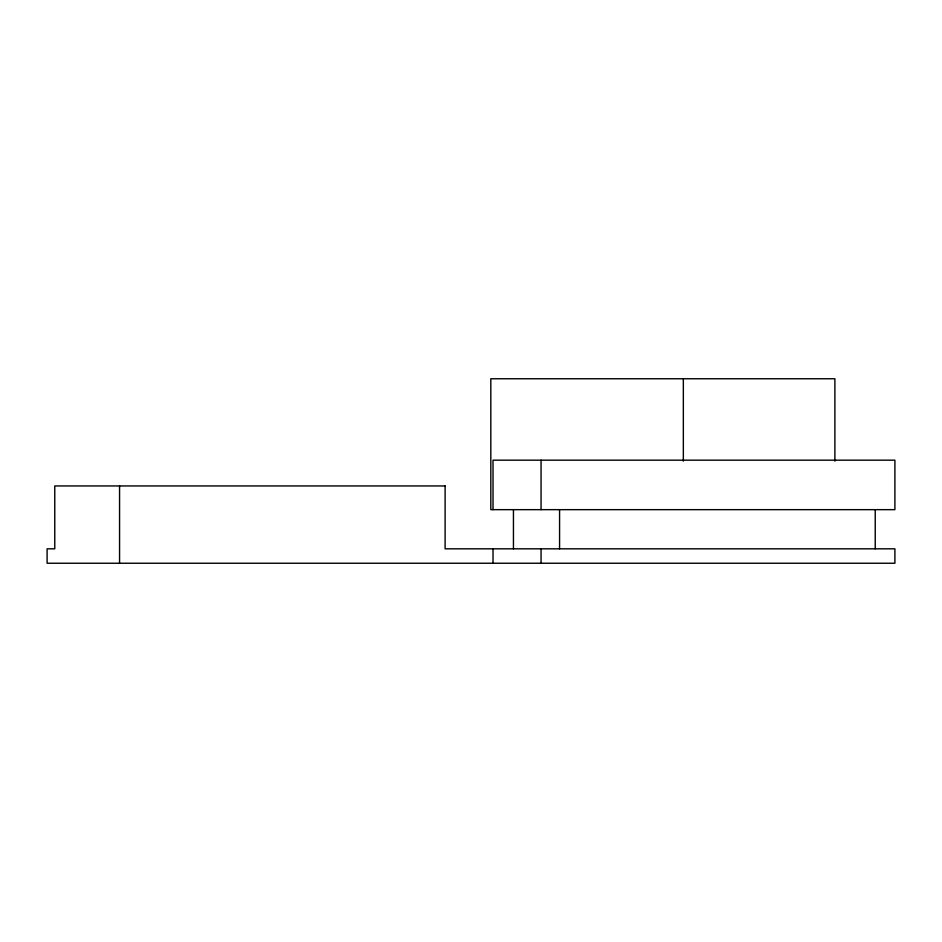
<?xml version="1.0" encoding="UTF-8"?>
<svg xmlns="http://www.w3.org/2000/svg" width="942" height="942" viewBox="0 0 942 942"><rect width="100%" height="100%" fill="white"/><g stroke="black" fill="none" stroke-linecap="round" stroke-linejoin="round"><path stroke-width="1.41" d="M875.236 509.657L875.236 548.821M834.883 461.121L834.883 378.755L490.817 378.755L490.817 509.657L894.9 509.657L894.9 460.179L493.019 460.179L493.019 509.657M683.339 378.755L683.339 461.121M559.572 509.657L559.572 548.821M541.061 460.179L541.061 509.657M541.061 548.821L541.061 563.245M513.449 509.657L513.449 548.821M493.019 548.821L493.019 563.245M119.563 485.942L119.563 563.245M445.107 485.942L54.766 485.942L54.766 548.821L47.1 548.821L47.1 563.245L894.9 563.245L894.9 548.821L445.107 548.821L445.107 485.942"/></g></svg>
